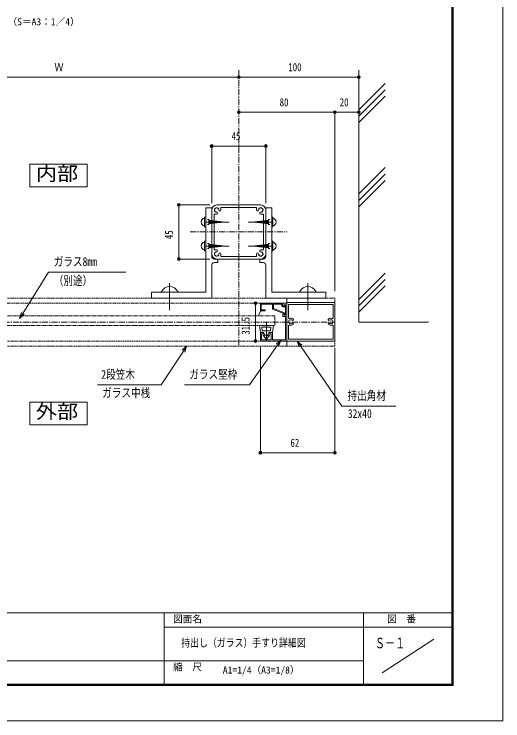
# Model space of a CAD drawing. Units: millimetres, scale not verified, with parts at other scales. Extents: x -3554 to 3554, y -1188 to 1188.
# Drawn here: x -1004 to -190, y -1188 to -12 of the extents above; entities that cross this region are included whole.
import ezdxf
from ezdxf.enums import TextEntityAlignment as Align

# ---------------------------------------------------------------- set-up
doc = ezdxf.new("R2010")
doc.units = ezdxf.units.MM
doc.header["$LTSCALE"] = 8
for name, pattern in [('USER1', [2, 1.25, -0.25, 0.25, -0.25]), ('USER2', [1.25, 0.625, -0.125, 0.125, -0.125, 0.125, -0.125]), ('USER3', [0.375, 0.25, -0.125])]:
    doc.linetypes.add(name, pattern=pattern)
for name, color, linetype, lineweight in [('0-0_0', 7, 'Continuous', 18), ('0-1_DEFPOINTS', 5, 'Continuous', 18), ('0-4_WAKU', 7, 'Continuous', 18), ('0-6_2躯体線', 4, 'Continuous', 18), ('0-7_3中心線', 2, 'USER1', 18), ('0-8_41_U_FF71_U_FF99_U_FF90', 6, 'Continuous', 18), ('0-9_1手摺寸法', 3, 'Continuous', 18), ('0-B_P4-12', 7, 'Continuous', 18), ('0-C_2a', 1, 'USER2', 18), ('0-D_4アルミ', 6, 'Continuous', 18), ('0-E_2隠れ', 6, 'USER3', 18), ('1-1_2躯体隠れ', 6, 'USER3', 18)]:
    doc.layers.add(name, color=color, linetype=linetype, lineweight=lineweight)
doc.layers.add('0-2_MOJI', color=7, linetype='Continuous')
doc.styles.add('ＭＳ ゴシック', font='')
doc.styles.get('ＭＳ ゴシック').set_extended_font_data('MS Gothic')

msp = doc.modelspace()

# ---------------------------------------------------------------- linework, layer by layer
at = {"layer": '0-0_0'}
for p, q in [((-632.083, -116.306), (-634.383, -116.306)), ((-627.483, -116.306), (-625.183, -116.306)), ((-432.083, -116.306), (-434.383, -116.306)), ((-627.483, -174.811), (-625.183, -174.811)), ((-472.083, -174.811), (-474.383, -174.811)), ((-467.483, -174.811), (-465.183, -174.811)), ((-432.083, -174.811), (-434.383, -174.811)), ((-672.483, -231.122), (-670.183, -231.122)), ((-587.083, -231.122), (-589.383, -231.122)), ((-729.427, -331.468), (-729.427, -333.768)), ((-729.427, -416.868), (-729.427, -414.568)), ((-601.865, -494.968), (-601.865, -497.268)), ((-601.865, -553.363), (-601.865, -551.063)), ((-591.483, -741.589), (-589.183, -741.589)), ((-472.083, -741.589), (-474.383, -741.589))]:
    msp.add_line(p, q, dxfattribs=at)
for points in [[(-994.584, -518.168), (-989.307, -509.673), (-946.586, -440.906), (-817.443, -440.906)], [(-987.031, -511.087), (-994.584, -518.168), (-991.583, -508.259)], [(-716.456, -564.168), (-721.949, -572.524), (-758.873, -628.689), (-864.907, -628.689)], [(-719.71, -573.996), (-716.456, -564.168), (-724.188, -571.052)], [(-559.515, -554.168), (-565.268, -562.347), (-611.931, -628.689), (-719.957, -628.689)], [(-563.077, -563.889), (-559.515, -554.168), (-567.46, -560.805)], [(-524.744, -562.391), (-532.616, -555.668), (-529.16, -565.427)], [(-532.616, -555.668), (-526.952, -563.909), (-458.155, -664.014), (-368.344, -664.014)]]:
    msp.add_lwpolyline(points, dxfattribs=at)
for centre, radius in [((-629.783, -116.306), 2.3), ((-629.783, -116.306), 2.3), ((-629.783, -116.306), 1.15), ((-629.783, -116.306), 1.15), ((-429.783, -116.306), 2.3), ((-429.783, -116.306), 1.15), ((-629.783, -174.811), 2.3), ((-629.783, -174.811), 1.15), ((-469.783, -174.811), 2.3), ((-469.783, -174.811), 2.3), ((-469.783, -174.811), 1.15), ((-469.783, -174.811), 1.15), ((-429.783, -174.811), 2.3), ((-429.783, -174.811), 1.15), ((-674.783, -231.122), 2.3), ((-674.783, -231.122), 1.15), ((-584.783, -231.122), 2.3), ((-584.783, -231.122), 1.15), ((-729.427, -329.168), 2.3), ((-729.427, -329.168), 1.15), ((-729.427, -419.168), 2.3), ((-729.427, -419.168), 1.15), ((-601.865, -492.668), 2.3), ((-601.865, -492.668), 1.15), ((-601.865, -555.663), 2.3), ((-601.865, -555.663), 1.15), ((-593.783, -741.589), 2.3), ((-593.783, -741.589), 1.15), ((-469.783, -741.589), 2.3), ((-469.783, -741.589), 1.15)]:
    msp.add_circle(centre, radius, dxfattribs=at)
at = {"layer": '0-1_DEFPOINTS'}
for p, q in [((-190.142, -1188), (-190.142, 1188)), ((-3554.142, -1188), (-190.142, -1188))]:
    msp.add_line(p, q, dxfattribs=at)
at = {"layer": '0-4_WAKU'}
for p, q in [((-275.342, -1126.8), (-275.342, 1130.8)), ((-274.742, -1127.4), (-274.742, 1131.4)), ((-274.142, -1128), (-274.142, 1132)), ((-273.542, -1128.6), (-273.542, 1132.6)), ((-272.942, -1129.2), (-272.942, 1133.2)), ((-3474.142, -1008), (-274.142, -1008)), ((-754.142, -1008), (-754.142, -1128)), ((-422.142, -1008), (-422.142, -1128)), ((-754.142, -1032), (-274.142, -1032)), ((-391.309, -1108), (-304.975, -1052)), ((-1430.142, -1088), (-422.142, -1088)), ((-3475.342, -1129.2), (-272.942, -1129.2)), ((-3474.742, -1128.6), (-273.542, -1128.6)), ((-3474.142, -1128), (-274.142, -1128)), ((-3473.542, -1127.4), (-274.742, -1127.4)), ((-3472.942, -1126.8), (-275.342, -1126.8))]:
    msp.add_line(p, q, dxfattribs=at)
at = {"layer": '0-6_2躯体線'}
for p, q in [((-385.952, -127.017), (-429.783, -170.847)), ((-385.952, -137.625), (-429.783, -181.456)), ((-385.952, -148.234), (-429.783, -192.064)), ((-385.952, -267.069), (-429.783, -310.899)), ((-385.952, -277.678), (-429.783, -321.508)), ((-385.952, -288.287), (-429.783, -332.117)), ((-686.783, -349.596), (-686.783, -365.596)), ((-684.783, -349.596), (-686.783, -349.596)), ((-574.783, -349.596), (-572.783, -349.596)), ((-572.783, -349.596), (-572.783, -365.596)), ((-684.783, -357.596), (-645.694, -357.596)), ((-678.783, -353.596), (-681.783, -353.596)), ((-678.783, -361.596), (-681.783, -361.596)), ((-679.458, -354.36), (-679.458, -360.832)), ((-677.858, -354.54), (-677.858, -360.652)), ((-676.258, -354.719), (-676.258, -360.472)), ((-674.658, -354.899), (-674.658, -360.292)), ((-673.058, -355.079), (-673.058, -360.113)), ((-671.458, -355.259), (-671.458, -359.933)), ((-669.858, -355.439), (-669.858, -359.753)), ((-668.258, -355.618), (-668.258, -359.573)), ((-666.658, -355.798), (-666.658, -359.394)), ((-665.058, -355.978), (-665.058, -359.214)), ((-663.458, -356.158), (-663.458, -359.034)), ((-661.858, -356.337), (-661.858, -358.854)), ((-660.258, -356.517), (-660.258, -358.675)), ((-658.658, -356.697), (-658.658, -358.495)), ((-657.058, -356.877), (-657.058, -358.315)), ((-655.458, -357.057), (-655.458, -358.135)), ((-653.858, -357.236), (-653.858, -357.955)), ((-652.258, -357.416), (-652.258, -357.776)), ((-574.783, -357.596), (-613.871, -357.596)), ((-607.307, -357.416), (-607.307, -357.776)), ((-605.707, -357.236), (-605.707, -357.955)), ((-604.107, -357.057), (-604.107, -358.135)), ((-602.507, -356.877), (-602.507, -358.315)), ((-600.907, -356.697), (-600.907, -358.495)), ((-599.307, -356.517), (-599.307, -358.675)), ((-597.707, -356.337), (-597.707, -358.854)), ((-596.107, -356.158), (-596.107, -359.034)), ((-594.507, -355.978), (-594.507, -359.214)), ((-592.907, -355.798), (-592.907, -359.394)), ((-591.307, -355.618), (-591.307, -359.573)), ((-589.707, -355.439), (-589.707, -359.753)), ((-588.107, -355.259), (-588.107, -359.933)), ((-586.507, -355.079), (-586.507, -360.113)), ((-584.907, -354.899), (-584.907, -360.292)), ((-583.307, -354.719), (-583.307, -360.472)), ((-581.707, -354.54), (-581.707, -360.652)), ((-580.783, -353.596), (-577.783, -353.596)), ((-580.783, -361.596), (-577.783, -361.596)), ((-580.107, -354.36), (-580.107, -360.832)), ((-684.783, -365.596), (-686.783, -365.596)), ((-574.783, -365.596), (-572.783, -365.596)), ((-686.783, -389.596), (-686.783, -405.596)), ((-684.783, -389.596), (-686.783, -389.596)), ((-684.783, -397.596), (-645.694, -397.596)), ((-678.783, -393.596), (-681.783, -393.596)), ((-679.458, -394.36), (-679.458, -400.832)), ((-677.858, -394.54), (-677.858, -400.652)), ((-676.258, -394.719), (-676.258, -400.472)), ((-674.658, -394.899), (-674.658, -400.292)), ((-673.058, -395.079), (-673.058, -400.113)), ((-671.458, -395.259), (-671.458, -399.933)), ((-669.858, -395.439), (-669.858, -399.753)), ((-668.258, -395.618), (-668.258, -399.573)), ((-666.658, -395.798), (-666.658, -399.394)), ((-665.058, -395.978), (-665.058, -399.214)), ((-663.458, -396.158), (-663.458, -399.034)), ((-661.858, -396.337), (-661.858, -398.854)), ((-660.258, -396.517), (-660.258, -398.675)), ((-658.658, -396.697), (-658.658, -398.495)), ((-657.058, -396.877), (-657.058, -398.315)), ((-655.458, -397.057), (-655.458, -398.135)), ((-653.858, -397.236), (-653.858, -397.955)), ((-652.258, -397.416), (-652.258, -397.776)), ((-574.783, -397.596), (-613.871, -397.596)), ((-607.307, -397.416), (-607.307, -397.776)), ((-605.707, -397.236), (-605.707, -397.955)), ((-604.107, -397.057), (-604.107, -398.135)), ((-602.507, -396.877), (-602.507, -398.315)), ((-600.907, -396.697), (-600.907, -398.495)), ((-599.307, -396.517), (-599.307, -398.675)), ((-597.707, -396.337), (-597.707, -398.854)), ((-596.107, -396.158), (-596.107, -399.034)), ((-594.507, -395.978), (-594.507, -399.214)), ((-592.907, -395.798), (-592.907, -399.394)), ((-591.307, -395.618), (-591.307, -399.573)), ((-589.707, -395.439), (-589.707, -399.753)), ((-588.107, -395.259), (-588.107, -399.933)), ((-586.507, -395.079), (-586.507, -400.113)), ((-584.907, -394.899), (-584.907, -400.292)), ((-583.307, -394.719), (-583.307, -400.472)), ((-581.707, -394.54), (-581.707, -400.652)), ((-580.783, -393.596), (-577.783, -393.596)), ((-580.107, -394.36), (-580.107, -400.832)), ((-574.783, -389.596), (-572.783, -389.596)), ((-572.783, -389.596), (-572.783, -405.596)), ((-684.783, -405.596), (-686.783, -405.596)), ((-678.783, -401.596), (-681.783, -401.596)), ((-580.783, -401.596), (-577.783, -401.596)), ((-574.783, -405.596), (-572.783, -405.596)), ((-385.952, -442.537), (-429.783, -486.367)), ((-385.952, -453.146), (-429.783, -496.976)), ((-744.783, -504.049), (-744.783, -459.535)), ((-514.783, -504.049), (-514.783, -459.535)), ((-385.952, -463.755), (-429.783, -507.585)), ((-758.283, -473.168), (-758.283, -474.168)), ((-758.283, -474.168), (-731.283, -474.168)), ((-731.283, -473.168), (-731.283, -474.168)), ((-528.283, -473.168), (-528.283, -474.168)), ((-501.283, -474.168), (-528.283, -474.168)), ((-501.283, -473.168), (-501.283, -474.168))]:
    msp.add_line(p, q, dxfattribs=at)
msp.add_lwpolyline([(-429.783, -104.65), (-429.783, -524.168), (-313.891, -524.168)], dxfattribs=at)
for centre, radius, start, end in [((-685.204, -357.596), 6.981, 103.06705, 256.93295), ((-574.361, -357.596), 6.981, 283.06705, 76.93295), ((-685.204, -397.596), 6.981, 103.06705, 256.93295), ((-574.361, -397.596), 6.981, 283.06705, 76.93295), ((-744.783, -480.558), 15.391, 28.69866, 151.30134), ((-514.783, -480.558), 15.391, 28.69866, 151.30134)]:
    msp.add_arc(centre, radius, start, end, dxfattribs=at)
at = {"layer": '0-7_3中心線'}
for p, q in [((-629.783, -104.65), (-629.783, -564.168)), ((-710.397, -374.168), (-549.169, -374.168)), ((-1325.397, -524.168), (-469.783, -524.168))]:
    msp.add_line(p, q, dxfattribs=at)
at = {"layer": '0-8_41_U_FF71_U_FF99_U_FF90'}
for p, q in [((-593.183, -329.168), (-666.383, -329.168)), ((-674.783, -334.168), (-674.783, -414.987)), ((-674.783, -337.568), (-674.783, -410.768)), ((-600.183, -333.168), (-659.383, -333.168)), ((-659.383, -333.168), (-659.383, -337.568)), ((-600.183, -333.168), (-600.183, -337.568)), ((-584.783, -334.168), (-584.783, -414.987)), ((-584.783, -337.568), (-584.783, -410.768)), ((-666.383, -344.568), (-670.783, -344.568)), ((-670.783, -344.568), (-670.783, -403.768)), ((-593.183, -344.568), (-588.783, -344.568)), ((-588.783, -344.568), (-588.783, -403.768)), ((-666.383, -403.768), (-670.783, -403.768)), ((-659.383, -415.168), (-659.383, -410.768)), ((-600.183, -415.168), (-600.183, -410.768)), ((-593.183, -403.768), (-588.783, -403.768)), ((-593.183, -419.168), (-666.383, -419.168)), ((-600.183, -415.168), (-659.383, -415.168)), ((-593.783, -492.668), (-556.183, -492.668)), ((-593.783, -505.668), (-593.783, -492.668)), ((-556.183, -492.668), (-556.183, -496.668)), ((-549.783, -492.668), (-556.183, -492.668)), ((-556.183, -496.668), (-556.183, -492.668)), ((-549.783, -564.168), (-549.783, -484.168)), ((-549.783, -555.668), (-549.783, -491.668)), ((-549.783, -491.668), (-469.783, -491.668)), ((-469.783, -491.668), (-469.783, -555.668)), ((-585.783, -505.668), (-593.783, -505.668)), ((-592.183, -494.268), (-573.783, -494.268)), ((-592.183, -503.668), (-592.183, -494.268)), ((-585.783, -503.668), (-592.183, -503.668)), ((-585.783, -505.668), (-585.783, -503.668)), ((-573.783, -502.81), (-573.783, -494.268)), ((-573.783, -502.81), (-553.783, -510.668)), ((-572.183, -494.268), (-557.783, -494.268)), ((-572.183, -501.72), (-572.183, -494.268)), ((-572.183, -501.72), (-552.183, -509.577)), ((-557.783, -497.315), (-557.783, -494.268)), ((-556.183, -496.668), (-552.183, -494.668)), ((-554.898, -496.025), (-556.183, -496.668)), ((-554.183, -497.456), (-556.046, -498.388)), ((-554.183, -499.056), (-554.183, -497.456)), ((-552.183, -512.668), (-552.183, -494.668)), ((-546.783, -517.129), (-546.783, -494.668)), ((-546.783, -494.668), (-472.783, -494.668)), ((-472.783, -494.668), (-472.783, -517.129)), ((-556.183, -510.668), (-556.183, -514.668)), ((-554.183, -510.668), (-556.183, -510.668)), ((-556.183, -514.668), (-552.183, -514.668)), ((-554.183, -510.668), (-554.183, -512.668)), ((-552.183, -512.668), (-554.183, -512.668)), ((-553.783, -511.468), (-553.783, -510.668)), ((-552.183, -509.577), (-552.183, -511.468)), ((-552.183, -514.668), (-552.183, -523.568)), ((-551.769, -523.83), (-552.183, -523.568)), ((-551.769, -524.506), (-552.183, -524.768)), ((-552.183, -524.768), (-552.183, -553.668)), ((-546.783, -552.668), (-546.783, -530.206)), ((-472.783, -530.206), (-472.783, -552.668)), ((-587.783, -541.668), (-593.783, -541.668)), ((-593.783, -541.668), (-593.783, -554.668)), ((-587.783, -541.668), (-587.783, -543.668)), ((-579.783, -541.668), (-573.783, -541.668)), ((-579.783, -541.668), (-579.783, -543.668)), ((-573.783, -541.668), (-573.783, -553.668)), ((-546.783, -552.668), (-472.783, -552.668)), ((-575.783, -553.668), (-591.783, -553.668)), ((-552.183, -553.668), (-573.783, -553.668)), ((-549.783, -555.668), (-469.783, -555.668))]:
    msp.add_line(p, q, dxfattribs=at)
for points in [[(-670.602, -419.168), (-664.783, -419.168), (-664.783, -425.168), (-670.602, -425.168)], [(-588.964, -419.168), (-594.783, -419.168), (-594.783, -425.168), (-588.964, -425.168)], [(-674.783, -429.349), (-674.783, -484.168), (-774.783, -484.168)], [(-584.783, -429.349), (-584.783, -484.168), (-484.783, -484.168)], [(-549.783, -492.668), (-549.783, -555.668), (-592.783, -555.668)], [(-587.783, -543.668), (-591.783, -543.668), (-591.783, -553.668)], [(-579.783, -543.668), (-575.783, -543.668), (-575.783, -553.668)]]:
    msp.add_lwpolyline(points, dxfattribs=at)
for centre, radius, start, end in [((-666.383, -337.568), 8.4, 90, 180), ((-593.183, -337.568), 8.4, 0, 90), ((-669.28, -336.791), 1, 165, 232.97569), ((-669.28, -336.791), 1, 97.02431, 165), ((-666.383, -337.568), 3.5, 180.35889, 195), ((-666.383, -337.568), 3.5, 195, 209.64111), ((-668.504, -339.689), 1, 157.02431, 225), ((-666.383, -337.568), 3.5, 135, 149.64111), ((-668.504, -339.689), 1, 225, 292.97569), ((-666.383, -337.568), 3.5, 120.35889, 135), ((-667.159, -334.67), 1, 105, 172.97569), ((-666.383, -337.568), 3.5, 240.35889, 255), ((-667.159, -334.67), 1, 37.02431, 105), ((-666.383, -337.568), 3.5, 255, 270), ((-666.383, -342.818), 1.75, 270, 90), ((-666.383, -337.568), 3.5, 75, 89.64111), ((-666.383, -337.568), 3.5, 60.35889, 75), ((-664.261, -335.446), 1, 45, 112.97569), ((-664.261, -335.446), 1, 337.02431, 45), ((-666.383, -337.568), 3.5, 15, 29.64111), ((-666.383, -337.568), 3.5, 0.35889, 15), ((-661.133, -337.568), 1.75, 180, 0), ((-598.433, -337.568), 1.75, 180, 360), ((-593.183, -337.568), 3.5, 165, 179.64111), ((-593.183, -337.568), 3.5, 150.35889, 165), ((-595.304, -335.446), 1, 135, 202.97569), ((-595.304, -335.446), 1, 67.02431, 135), ((-593.183, -342.818), 1.75, 90, 270), ((-593.183, -337.568), 3.5, 105, 119.64111), ((-593.183, -337.568), 3.5, 90.35889, 105), ((-592.406, -334.67), 1, 75, 142.97569), ((-593.183, -337.568), 3.5, 270, 285), ((-593.183, -337.568), 3.5, 285, 299.64111), ((-592.406, -334.67), 1, 7.02431, 75), ((-591.061, -339.689), 1, 247.02431, 315), ((-593.183, -337.568), 3.5, 45, 59.64111), ((-593.183, -337.568), 3.5, 30.35889, 45), ((-591.061, -339.689), 1, 315, 22.97569), ((-590.285, -336.791), 1, 15, 82.97569), ((-593.183, -337.568), 3.5, 330.35889, 345), ((-593.183, -337.568), 3.5, 345, 359.64111), ((-590.285, -336.791), 1, 307.02431, 15), ((-666.383, -410.768), 8.4, 180, 270), ((-669.28, -411.544), 1, 127.02431, 195), ((-666.383, -410.768), 3.5, 165, 179.64111), ((-666.383, -410.768), 3.5, 150.35889, 165), ((-668.504, -408.646), 1, 135, 202.97569), ((-668.504, -408.646), 1, 67.02431, 135), ((-666.383, -410.768), 3.5, 105, 119.64111), ((-666.383, -410.768), 3.5, 90, 105), ((-666.383, -405.518), 1.75, 270, 90), ((-666.383, -410.768), 3.5, 330.35889, 345), ((-666.383, -410.768), 3.5, 345, 359.64111), ((-661.133, -410.768), 1.75, 360, 180), ((-598.433, -410.768), 1.75, 0, 180), ((-593.183, -410.768), 3.5, 180.35889, 195), ((-593.183, -410.768), 3.5, 195, 209.64111), ((-593.183, -405.518), 1.75, 90, 270), ((-593.183, -410.768), 3.5, 75, 90), ((-593.183, -410.768), 8.4, 270, 360), ((-593.183, -410.768), 3.5, 60.35889, 75), ((-591.061, -408.646), 1, 45, 112.97569), ((-591.061, -408.646), 1, 337.02431, 45), ((-593.183, -410.768), 3.5, 15, 29.64111), ((-593.183, -410.768), 3.5, 0.35889, 15), ((-590.285, -411.544), 1, 345, 52.97569), ((-670.602, -414.987), 4.181, 180, 270), ((-669.28, -411.544), 1, 195, 262.97569), ((-666.383, -410.768), 3.5, 210.35889, 225), ((-666.383, -410.768), 3.5, 225, 239.64111), ((-667.159, -413.665), 1, 187.02431, 255), ((-667.159, -413.665), 1, 255, 322.97569), ((-666.383, -410.768), 3.5, 270.35889, 285), ((-666.383, -410.768), 3.5, 285, 299.64111), ((-664.261, -412.889), 1, 247.02431, 315), ((-664.261, -412.889), 1, 315, 22.97569), ((-595.304, -412.889), 1, 157.02431, 225), ((-595.304, -412.889), 1, 225, 292.97569), ((-593.183, -410.768), 3.5, 240.35889, 255), ((-593.183, -410.768), 3.5, 255, 269.64111), ((-592.406, -413.665), 1, 217.02431, 285), ((-592.406, -413.665), 1, 285, 352.97569), ((-593.183, -410.768), 3.5, 300.35889, 315), ((-593.183, -410.768), 3.5, 315, 329.64111), ((-590.285, -411.544), 1, 277.02431, 345), ((-588.964, -414.987), 4.181, 270, 0), ((-670.602, -429.349), 4.181, 90, 180), ((-588.964, -429.349), 4.181, 0, 90), ((-556.583, -497.315), 1.2, 180, 296.56505), ((-554.183, -497.456), 1.6, 0, 116.56505), ((-554.183, -497.456), 1.6, 270, 0), ((-552.983, -511.468), 0.8, 180, 0), ((-545.783, -517.129), 1, 180, 290.92483), ((-473.783, -517.129), 1, 249.07517, 0), ((-551.983, -524.168), 0.4, 302.33353, 57.66647), ((-543.283, -523.668), 3.5, 45.25752, 314.74248), ((-545.783, -530.206), 1, 69.07517, 180), ((-543.283, -523.668), 6, 45.25752, 110.92483), ((-543.283, -523.668), 6, 249.07517, 314.74248), ((-540.039, -519.633), 1.735, 243.33476, 313.82542), ((-540.039, -527.703), 1.735, 46.17335, 116.66667), ((-539.939, -520.294), 1.25, 331.81017, 45.25752), ((-539.939, -527.041), 1.25, 314.74248, 28.18983), ((-479.626, -520.294), 1.25, 134.74248, 208.18983), ((-479.626, -527.041), 1.25, 151.81017, 225.25752), ((-479.526, -527.703), 1.735, 63.33333, 133.82665), ((-479.526, -519.633), 1.735, 226.17458, 296.66524), ((-476.283, -523.668), 6, 69.07517, 134.74248), ((-476.283, -523.668), 6, 225.25752, 290.92483), ((-476.283, -523.668), 3.5, 225.25752, 134.74248), ((-473.783, -530.206), 1, 0, 110.92483), ((-592.783, -554.668), 1, 180, 270)]:
    msp.add_arc(centre, radius, start, end, dxfattribs=at)
at = {"layer": '0-9_1手摺寸法'}
for p, q in [((-1225.183, -116.306), (-634.383, -116.306)), ((-629.783, -116.15), (-629.783, -116.306)), ((-625.183, -116.306), (-434.383, -116.306)), ((-625.183, -174.811), (-474.383, -174.811)), ((-469.783, -472.668), (-469.783, -174.811)), ((-465.183, -174.811), (-434.383, -174.811)), ((-674.783, -326.068), (-674.783, -231.122)), ((-589.383, -231.122), (-670.183, -231.122)), ((-584.783, -326.068), (-584.783, -231.122)), ((-677.883, -329.168), (-729.427, -329.168)), ((-729.427, -333.768), (-729.427, -414.568)), ((-677.883, -419.168), (-729.427, -419.168)), ((-605.283, -492.668), (-601.865, -492.668)), ((-601.865, -551.063), (-601.865, -497.268)), ((-593.783, -505.668), (-596.666, -513.668)), ((-583.783, -524.566), (-583.783, -555.469)), ((-572.183, -529.668), (-595.383, -529.668)), ((-595.383, -529.668), (-593.783, -541.668)), ((-576.214, -532.668), (-591.351, -532.668)), ((-591.351, -532.668), (-590.551, -538.668)), ((-577.014, -538.668), (-590.551, -538.668)), ((-576.214, -532.668), (-577.014, -538.668)), ((-572.183, -529.668), (-573.783, -541.668)), ((-587.783, -541.668), (-593.783, -541.668)), ((-584.585, -552.264), (-588.923, -546.147)), ((-585.783, -547.068), (-588.562, -545.693)), ((-587.783, -541.668), (-587.783, -544.068)), ((-586.283, -544.068), (-587.783, -544.068)), ((-586.283, -544.068), (-585.783, -547.068)), ((-578.642, -546.147), (-582.98, -552.264)), ((-581.283, -544.068), (-581.783, -547.068)), ((-579.003, -545.693), (-581.783, -547.068)), ((-579.783, -544.068), (-581.283, -544.068)), ((-573.783, -541.668), (-579.783, -541.668)), ((-579.783, -541.668), (-579.783, -544.068)), ((-604.375, -555.663), (-601.865, -555.663)), ((-593.783, -566.168), (-593.783, -741.589)), ((-469.783, -567.168), (-469.783, -741.589)), ((-474.383, -741.589), (-589.183, -741.589))]:
    msp.add_line(p, q, dxfattribs=at)
for centre, radius, start, end in [((-588.683, -545.968), 0.3, 66.37062, 216.60707), ((-583.783, -551.668), 1, 216.60707, 323.39293), ((-578.883, -545.968), 0.3, 323.39293, 113.62938)]:
    msp.add_arc(centre, radius, start, end, dxfattribs=at)
at = {"layer": '0-B_P4-12'}
for p, q in [((-977.445, -261.123), (-977.445, -299.133)), ((-977.445, -657.456), (-977.445, -695.466))]:
    msp.add_line(p, q, dxfattribs=at)
for points in [[(-977.445, -299.133), (-882.12, -299.133), (-882.12, -261.123), (-977.445, -261.123)], [(-977.445, -695.466), (-882.12, -695.466), (-882.12, -657.456), (-977.445, -657.456)]]:
    msp.add_lwpolyline(points, dxfattribs=at)
at = {"layer": '0-C_2a'}
msp.add_lwpolyline([(-1175.783, -529.668), (-569.527, -529.668), (-569.527, -513.668), (-1175.783, -513.668)], close=True, dxfattribs=at)
at = {"layer": '0-D_4アルミ'}
for p, q in [((-684.783, -334.168), (-674.783, -334.168)), ((-684.783, -334.168), (-684.783, -474.168)), ((-574.783, -334.168), (-584.783, -334.168)), ((-574.783, -334.168), (-574.783, -474.168)), ((-774.783, -474.168), (-774.783, -484.168)), ((-684.783, -474.168), (-774.783, -474.168)), ((-574.783, -474.168), (-484.783, -474.168)), ((-484.783, -474.168), (-484.783, -484.168))]:
    msp.add_line(p, q, dxfattribs=at)
at = {"layer": '0-E_2隠れ'}
msp.add_line((-469.783, -484.168), (-469.783, -564.168), dxfattribs=at)
at = {"layer": '1-1_2躯体隠れ'}
for p, q in [((-1392.607, -484.168), (-469.783, -484.168)), ((-1189.783, -492.668), (-549.783, -492.668)), ((-1392.607, -555.668), (-549.783, -555.668)), ((-1392.607, -564.168), (-469.783, -564.168))]:
    msp.add_line(p, q, dxfattribs=at)

# ---------------------------------------------------------------- texts
at = {"layer": '0-0_0', "style": 'ＭＳ ゴシック'}
for s, p in [('（S＝A3：1／4）', (-1014.503, -33.586)), ('A1=1/4（A3=1/8）', (-656.297, -1112.711))]:
    msp.add_text(s, height=11.73, dxfattribs=at).set_placement(p, align=Align.BOTTOM_LEFT)
for s, height, width, p in [('ガラス8mm', 14.66, 0.8, (-937.666, -435.204)), ('（別途）', 14.66, 0.8, (-937.666, -466.992)), ('2段笠木 ', 14.66, 0.8, (-858.581, -622.986)), ('ガラス堅枠', 14.66, 0.8, (-712.115, -622.986)), ('ガラス中桟', 14.66, 0.8, (-857.065, -653.76)), ('持出角材', 14.66, 0.8, (-448.72, -658.311)), ('32x40', 14.66, 0.8, (-448.264, -688.243)), ('持出し（ガラス）手すり詳細図', 13.2, 0.8, (-725.394, -1068.604)), ('Ｓ－１', 17.6, 0.7, (-403.126, -1072.441))]:
    msp.add_text(s, height=height, dxfattribs=dict(at, width=width)).set_placement(p, align=Align.BOTTOM_LEFT)
at = {"layer": '0-2_MOJI', "style": 'ＭＳ ゴシック'}
for s, p in [('図面名', (-739.035, -1027.794)), ('図  番', (-382.719, -1027.794)), ('縮  尺', (-739.035, -1107.794))]:
    msp.add_text(s, height=11.73, dxfattribs=at).set_placement(p, align=Align.BOTTOM_LEFT)
at = {"layer": '0-9_1手摺寸法', "color": 7, "style": 'ＭＳ ゴシック', "width": 0.8}
for s, p in [('Ｗ', (-936.652, -110.556)), ('100', (-547.306, -110.556)), ('80', (-561.699, -169.061)), ('20', (-461.699, -169.061)), ('45', (-641.699, -225.372)), ('62', (-543.699, -735.839))]:
    msp.add_text(s, height=13.49, dxfattribs=at).set_placement(p, align=Align.BOTTOM_LEFT)
for s, p in [('45', (-735.177, -386.084)), ('31.5', (-607.615, -545.194))]:
    msp.add_text(s, height=13.49, rotation=90, dxfattribs=at).set_placement(p, align=Align.BOTTOM_LEFT)
at = {"layer": '0-B_P4-12', "style": 'ＭＳ ゴシック', "width": 1.1}
for s, p in [('内部', (-967.386, -295.5)), ('外部', (-967.386, -691.834))]:
    msp.add_text(s, height=23.46, dxfattribs=at).set_placement(p, align=Align.BOTTOM_LEFT)

doc.saveas('drawing.dxf')
